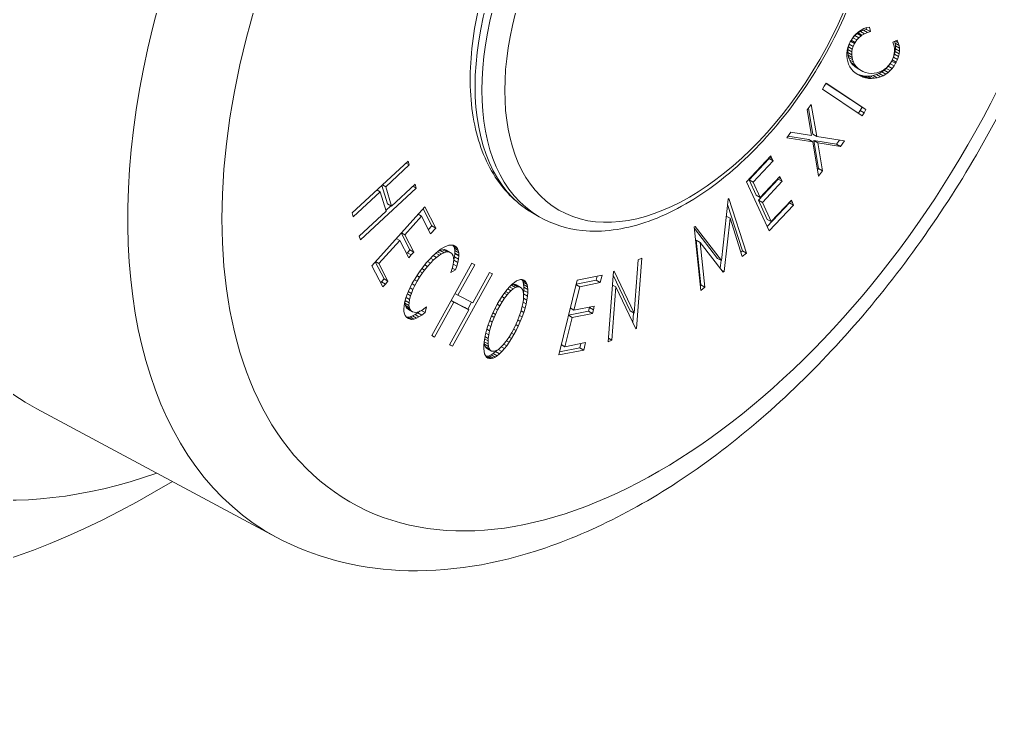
# Model space of a CAD drawing. Header units: millimetres. Extents: x 2.27 to 5, y 4.62 to 5.66.
# Drawn here: x 4.44734 to 4.46943, y 5.50201 to 5.51777 of the extents above; entities that cross this region are included whole.
import ezdxf

# ---------------------------------------------------------------- set-up
doc = ezdxf.new("R2010")
doc.units = ezdxf.units.MM

# ---------------------------------------------------------------- blocks, each defined once
blk = doc.blocks.new('110-32-isometrico')
at = {"linetype": 'Continuous', "lineweight": 5}
for p, q in [((8.597568, 4.143218), (8.597522, 4.143168)), ((8.597546, 4.143189), (8.597596, 4.143231)), ((8.59762, 4.143264), (8.597568, 4.143218)), ((8.597596, 4.143231), (8.597617, 4.143246)), ((8.597596, 4.143231), (8.597687, 4.143179)), ((8.597617, 4.143246), (8.597675, 4.14328)), ((8.597617, 4.143246), (8.597707, 4.143194)), ((8.59763, 4.143272), (8.59762, 4.143264)), ((8.59769, 4.143311), (8.59763, 4.143272)), ((8.597675, 4.14328), (8.597739, 4.143307)), ((8.597675, 4.14328), (8.597766, 4.143228)), ((8.597752, 4.143343), (8.59769, 4.143311)), ((8.597707, 4.143194), (8.597766, 4.143228)), ((8.597739, 4.143307), (8.597807, 4.143326)), ((8.597739, 4.143307), (8.59783, 4.143255)), ((8.597815, 4.143367), (8.597752, 4.143343)), ((8.597766, 4.143228), (8.59783, 4.143255)), ((8.597807, 4.143326), (8.5978, 4.143361)), ((8.597807, 4.143326), (8.597898, 4.143274)), ((8.597876, 4.14338), (8.597815, 4.143367)), ((8.59783, 4.143255), (8.597898, 4.143274)), ((8.597898, 4.143274), (8.597876, 4.14338)), ((8.597397, 4.142928), (8.597417, 4.142992)), ((8.597438, 4.143039), (8.597408, 4.142975)), ((8.597417, 4.142992), (8.597446, 4.143054)), ((8.597417, 4.142992), (8.597508, 4.14294)), ((8.597444, 4.143052), (8.597438, 4.143039)), ((8.597481, 4.143113), (8.597444, 4.143052)), ((8.597446, 4.143054), (8.597454, 4.143068)), ((8.597446, 4.143054), (8.597537, 4.143002)), ((8.597461, 4.14308), (8.597551, 4.143028)), ((8.597466, 4.143088), (8.597501, 4.143137)), ((8.597522, 4.143168), (8.597481, 4.143113)), ((8.597501, 4.143137), (8.597546, 4.143189)), ((8.597501, 4.143137), (8.597591, 4.143085)), ((8.597508, 4.14294), (8.597537, 4.143002)), ((8.597537, 4.143002), (8.597551, 4.143028)), ((8.597546, 4.143189), (8.597637, 4.143136)), ((8.597551, 4.143028), (8.597591, 4.143085)), ((8.597591, 4.143085), (8.597637, 4.143136)), ((8.597637, 4.143136), (8.597687, 4.143179)), ((8.597687, 4.143179), (8.597707, 4.143194)), ((8.598506, 4.143083), (8.598407, 4.143038)), ((8.598407, 4.143038), (8.598418, 4.14301)), ((8.598418, 4.14301), (8.598437, 4.142946)), ((8.598461, 4.143011), (8.598448, 4.143057)), ((8.598461, 4.143011), (8.598552, 4.142959)), ((8.59847, 4.142948), (8.598461, 4.143011)), ((8.598462, 4.143063), (8.598533, 4.143022)), ((8.598533, 4.143022), (8.598506, 4.143083)), ((8.598552, 4.142959), (8.598533, 4.143022)), ((8.597362, 4.142784), (8.597361, 4.14272)), ((8.59737, 4.142847), (8.597362, 4.142784)), ((8.597385, 4.142911), (8.59737, 4.142847)), ((8.597383, 4.1428), (8.597385, 4.142865)), ((8.597383, 4.1428), (8.597474, 4.142748)), ((8.597391, 4.142736), (8.597383, 4.1428)), ((8.597408, 4.142975), (8.597385, 4.142911)), ((8.597385, 4.142865), (8.597397, 4.142928)), ((8.597385, 4.142865), (8.597476, 4.142812)), ((8.597397, 4.142928), (8.597487, 4.142876)), ((8.597474, 4.142748), (8.597476, 4.142812)), ((8.597476, 4.142812), (8.597487, 4.142876)), ((8.597487, 4.142876), (8.597508, 4.14294)), ((8.598444, 4.142789), (8.598431, 4.142726)), ((8.598437, 4.142946), (8.598447, 4.142882)), ((8.598447, 4.142819), (8.598444, 4.142789)), ((8.598447, 4.142882), (8.598447, 4.142819)), ((8.598448, 4.142761), (8.598464, 4.142823)), ((8.598464, 4.142823), (8.598471, 4.142884)), ((8.598464, 4.142823), (8.598554, 4.142771)), ((8.59847, 4.142948), (8.59856, 4.142895)), ((8.598471, 4.142884), (8.59847, 4.142948)), ((8.598471, 4.142884), (8.598561, 4.142832)), ((8.598539, 4.142709), (8.598554, 4.142771)), ((8.59856, 4.142895), (8.598552, 4.142959)), ((8.598554, 4.142771), (8.598561, 4.142832)), ((8.598561, 4.142832), (8.59856, 4.142895)), ((8.597361, 4.14272), (8.597368, 4.142657)), ((8.597368, 4.142657), (8.597382, 4.142595)), ((8.597382, 4.142595), (8.597383, 4.142594)), ((8.597383, 4.142594), (8.597404, 4.142532)), ((8.597391, 4.142736), (8.597482, 4.142684)), ((8.597403, 4.142689), (8.597391, 4.142736)), ((8.597403, 4.142689), (8.597493, 4.142637)), ((8.597427, 4.142629), (8.597403, 4.142689)), ((8.597427, 4.142629), (8.597517, 4.142576)), ((8.597457, 4.142573), (8.597427, 4.142629)), ((8.597457, 4.142573), (8.597548, 4.142521)), ((8.597495, 4.142524), (8.597457, 4.142573)), ((8.597482, 4.142684), (8.597474, 4.142748)), ((8.597493, 4.142637), (8.597482, 4.142684)), ((8.597517, 4.142576), (8.597493, 4.142637)), ((8.597548, 4.142521), (8.597517, 4.142576)), ((8.598353, 4.142556), (8.598312, 4.142501)), ((8.598346, 4.142545), (8.59835, 4.142552)), ((8.598377, 4.142596), (8.598353, 4.142556)), ((8.598408, 4.142662), (8.598377, 4.142596)), ((8.598377, 4.142596), (8.598383, 4.142606)), ((8.598383, 4.142606), (8.598395, 4.14263)), ((8.598383, 4.142606), (8.598474, 4.142554)), ((8.598395, 4.14263), (8.598426, 4.142696)), ((8.598395, 4.14263), (8.598486, 4.142578)), ((8.598431, 4.142726), (8.598408, 4.142662)), ((8.598426, 4.142696), (8.598448, 4.142761)), ((8.598426, 4.142696), (8.598516, 4.142643)), ((8.598437, 4.142493), (8.598474, 4.142554)), ((8.598448, 4.142761), (8.598539, 4.142709)), ((8.598474, 4.142554), (8.598486, 4.142578)), ((8.598486, 4.142578), (8.598516, 4.142643)), ((8.598516, 4.142643), (8.598539, 4.142709)), ((8.597404, 4.142532), (8.597433, 4.142476)), ((8.597433, 4.142476), (8.597467, 4.142424)), ((8.597467, 4.142424), (8.597508, 4.142378)), ((8.597495, 4.142524), (8.597586, 4.142471)), ((8.597541, 4.14248), (8.597495, 4.142524)), ((8.597508, 4.142378), (8.597555, 4.142336)), ((8.597541, 4.14248), (8.597631, 4.142428)), ((8.597594, 4.142444), (8.597541, 4.14248)), ((8.597586, 4.142471), (8.597548, 4.142521)), ((8.597555, 4.142336), (8.59761, 4.142299)), ((8.597631, 4.142428), (8.597586, 4.142471)), ((8.597594, 4.142444), (8.597685, 4.142392)), ((8.597685, 4.142392), (8.597631, 4.142428)), ((8.597726, 4.142371), (8.597685, 4.142392)), ((8.597788, 4.142345), (8.597726, 4.142371)), ((8.597852, 4.142329), (8.597788, 4.142345)), ((8.597917, 4.142324), (8.597852, 4.142329)), ((8.598049, 4.142339), (8.597982, 4.142327)), ((8.598092, 4.142352), (8.598049, 4.142339)), ((8.598156, 4.142379), (8.598092, 4.142352)), ((8.598098, 4.142324), (8.598156, 4.142357)), ((8.598214, 4.142412), (8.598156, 4.142379)), ((8.598156, 4.142357), (8.59821, 4.142395)), ((8.598156, 4.142357), (8.598247, 4.142305)), ((8.59821, 4.142395), (8.59826, 4.142439)), ((8.59821, 4.142395), (8.598301, 4.142343)), ((8.598266, 4.142453), (8.598214, 4.142412)), ((8.598247, 4.142305), (8.598301, 4.142343)), ((8.59826, 4.142439), (8.598305, 4.142489)), ((8.59826, 4.142439), (8.59835, 4.142387)), ((8.598312, 4.142501), (8.598266, 4.142453)), ((8.598301, 4.142343), (8.59835, 4.142387)), ((8.598305, 4.142489), (8.598346, 4.142545)), ((8.598305, 4.142489), (8.598395, 4.142436)), ((8.598346, 4.142545), (8.598437, 4.142493)), ((8.59835, 4.142387), (8.598395, 4.142436)), ((8.598395, 4.142436), (8.598437, 4.142493)), ((8.597585, 4.142315), (8.597641, 4.142292)), ((8.597595, 4.142309), (8.597669, 4.142266)), ((8.59761, 4.142299), (8.597669, 4.142266)), ((8.597641, 4.142292), (8.597705, 4.142274)), ((8.597641, 4.142292), (8.597731, 4.14224)), ((8.597669, 4.142266), (8.597731, 4.14224)), ((8.597705, 4.142274), (8.59777, 4.142263)), ((8.597705, 4.142274), (8.597796, 4.142222)), ((8.597731, 4.14224), (8.597796, 4.142222)), ((8.59777, 4.142263), (8.597834, 4.142259)), ((8.59777, 4.142263), (8.597861, 4.142211)), ((8.597796, 4.142222), (8.597861, 4.142211)), ((8.597834, 4.142259), (8.5979, 4.142264)), ((8.597834, 4.142259), (8.597925, 4.142206)), ((8.597861, 4.142211), (8.597925, 4.142206)), ((8.5979, 4.142264), (8.597965, 4.142276)), ((8.5979, 4.142264), (8.597991, 4.142212)), ((8.597982, 4.142327), (8.597917, 4.142324)), ((8.597925, 4.142206), (8.597991, 4.142212)), ((8.597965, 4.142276), (8.598036, 4.142298)), ((8.597965, 4.142276), (8.598056, 4.142224)), ((8.597991, 4.142212), (8.598056, 4.142224)), ((8.598036, 4.142298), (8.598098, 4.142324)), ((8.598036, 4.142298), (8.598126, 4.142246)), ((8.598056, 4.142224), (8.598126, 4.142246)), ((8.598098, 4.142324), (8.598188, 4.142272)), ((8.598126, 4.142246), (8.598188, 4.142272)), ((8.598188, 4.142272), (8.598247, 4.142305)), ((8.596807, 4.141962), (8.596849, 4.142031)), ((8.597712, 4.141358), (8.596807, 4.141962)), ((8.596849, 4.142031), (8.596893, 4.142103)), ((8.596889, 4.142097), (8.597708, 4.141552)), ((8.596893, 4.142103), (8.597798, 4.141499)), ((8.596553, 4.141615), (8.596461, 4.141492)), ((8.596461, 4.141492), (8.596561, 4.140908)), ((8.596586, 4.140942), (8.596486, 4.141526)), ((8.596677, 4.14089), (8.596553, 4.141615)), ((8.597665, 4.141481), (8.597625, 4.141416)), ((8.597708, 4.141552), (8.597665, 4.141481)), ((8.597665, 4.141481), (8.597755, 4.141429)), ((8.597708, 4.141552), (8.597798, 4.141499)), ((8.597798, 4.141499), (8.597755, 4.141429)), ((8.597755, 4.141429), (8.597712, 4.141358)), ((8.596086, 4.140984), (8.595993, 4.140858)), ((8.595993, 4.140858), (8.596586, 4.140765)), ((8.596018, 4.140892), (8.596496, 4.140817)), ((8.596561, 4.140908), (8.596086, 4.140984)), ((8.596496, 4.140817), (8.596586, 4.140765)), ((8.596586, 4.140942), (8.596677, 4.14089)), ((8.59661, 4.140798), (8.597126, 4.140714)), ((8.59661, 4.140798), (8.5967, 4.140745)), ((8.596719, 4.140163), (8.59661, 4.140798)), ((8.59731, 4.140788), (8.596677, 4.14089)), ((8.597126, 4.140714), (8.597194, 4.140806)), ((8.597217, 4.140662), (8.59731, 4.140788)), ((8.596586, 4.140765), (8.596718, 4.139987)), ((8.5967, 4.140745), (8.597217, 4.140662)), ((8.596809, 4.14011), (8.5967, 4.140745)), ((8.597126, 4.140714), (8.597217, 4.140662)), ((8.595632, 4.140444), (8.595079, 4.139855)), ((8.595135, 4.139901), (8.595592, 4.140387)), ((8.595592, 4.140387), (8.595588, 4.140397)), ((8.595592, 4.140387), (8.595683, 4.140335)), ((8.595608, 4.140419), (8.595657, 4.14039)), ((8.595657, 4.14039), (8.595632, 4.140444)), ((8.595683, 4.140335), (8.595657, 4.14039)), ((8.58737, 4.140325), (8.586096, 4.139147)), ((8.58686, 4.139743), (8.587397, 4.14024)), ((8.587324, 4.140282), (8.587397, 4.14024)), ((8.587397, 4.14024), (8.58737, 4.140325)), ((8.595226, 4.139849), (8.595683, 4.140335)), ((8.596694, 4.140129), (8.596719, 4.140163)), ((8.596719, 4.140163), (8.596809, 4.14011)), ((8.595135, 4.139901), (8.595226, 4.139849)), ((8.595297, 4.13955), (8.595135, 4.139901)), ((8.595348, 4.139441), (8.595798, 4.13992)), ((8.595839, 4.139979), (8.595388, 4.139498)), ((8.595798, 4.13992), (8.595794, 4.139931)), ((8.595798, 4.13992), (8.595889, 4.139868)), ((8.595814, 4.139952), (8.595863, 4.139923)), ((8.595863, 4.139923), (8.595839, 4.139979)), ((8.595889, 4.139868), (8.595863, 4.139923)), ((8.596718, 4.139987), (8.596809, 4.14011)), ((8.586283, 4.138534), (8.587558, 4.139713)), ((8.586904, 4.139356), (8.586775, 4.139775)), ((8.586786, 4.139785), (8.58686, 4.139743)), ((8.586995, 4.139304), (8.58686, 4.139743)), ((8.587532, 4.1398), (8.586995, 4.139304)), ((8.587484, 4.139756), (8.587558, 4.139713)), ((8.587558, 4.139713), (8.587532, 4.1398)), ((8.595079, 4.139855), (8.595596, 4.138738)), ((8.595388, 4.139498), (8.595226, 4.139849)), ((8.595439, 4.139389), (8.595889, 4.139868)), ((8.586122, 4.139062), (8.586735, 4.139627)), ((8.586662, 4.13967), (8.586735, 4.139627)), ((8.586735, 4.139627), (8.586869, 4.139188)), ((8.594659, 4.139462), (8.59451, 4.138063)), ((8.594676, 4.139475), (8.594659, 4.139462)), ((8.595074, 4.138231), (8.594676, 4.139475)), ((8.595297, 4.13955), (8.595388, 4.139498)), ((8.587752, 4.139288), (8.586543, 4.137947)), ((8.586863, 4.139207), (8.586978, 4.139313)), ((8.586904, 4.139356), (8.586995, 4.139304)), ((8.587913, 4.138856), (8.587712, 4.139243)), ((8.588004, 4.138804), (8.587752, 4.139288)), ((8.594984, 4.138284), (8.594646, 4.139339)), ((8.595348, 4.139441), (8.595439, 4.139389)), ((8.595551, 4.139002), (8.595348, 4.139441)), ((8.595642, 4.13895), (8.595439, 4.139389)), ((8.59555, 4.138838), (8.596059, 4.139379)), ((8.595596, 4.138738), (8.596149, 4.139327)), ((8.596099, 4.139436), (8.595642, 4.13895)), ((8.596059, 4.139379), (8.596054, 4.139389)), ((8.596059, 4.139379), (8.596149, 4.139327)), ((8.596075, 4.139411), (8.596124, 4.139382)), ((8.596124, 4.139382), (8.596099, 4.139436)), ((8.596149, 4.139327), (8.596124, 4.139382)), ((8.586096, 4.139147), (8.586122, 4.139062)), ((8.586869, 4.139188), (8.586256, 4.138621)), ((8.587299, 4.138651), (8.587677, 4.139071)), ((8.587598, 4.139117), (8.587677, 4.139071)), ((8.587677, 4.139071), (8.587884, 4.138671)), ((8.590357, 4.139062), (8.590201, 4.139152)), ((8.590357, 4.139062), (8.590201, 4.139152)), ((8.594565, 4.137814), (8.594702, 4.139029)), ((8.594618, 4.139078), (8.594702, 4.139029)), ((8.594702, 4.139029), (8.594982, 4.138154)), ((8.587834, 4.138768), (8.587913, 4.138856)), ((8.587884, 4.138671), (8.588004, 4.138804)), ((8.587913, 4.138856), (8.588004, 4.138804)), ((8.593905, 4.138842), (8.593888, 4.138828)), ((8.593888, 4.138828), (8.594037, 4.13738)), ((8.594418, 4.138114), (8.593891, 4.138795)), ((8.594509, 4.138062), (8.593905, 4.138842)), ((8.595551, 4.139002), (8.595642, 4.13895)), ((8.586256, 4.138621), (8.586283, 4.138534)), ((8.587412, 4.138308), (8.587215, 4.138692)), ((8.58722, 4.138697), (8.587299, 4.138651)), ((8.587503, 4.138256), (8.587299, 4.138651)), ((8.586706, 4.137994), (8.58718, 4.13852)), ((8.587101, 4.138566), (8.58718, 4.13852)), ((8.58718, 4.13852), (8.587384, 4.138125)), ((8.58819, 4.138367), (8.588127, 4.13833)), ((8.588248, 4.138395), (8.58819, 4.138367)), ((8.5883, 4.138412), (8.588248, 4.138395)), ((8.588349, 4.138418), (8.5883, 4.138412)), ((8.588393, 4.138415), (8.588349, 4.138418)), ((8.588406, 4.138388), (8.588386, 4.138415)), ((8.588431, 4.138401), (8.588393, 4.138415)), ((8.588396, 4.138413), (8.588471, 4.13837)), ((8.588406, 4.13841), (8.588465, 4.138376)), ((8.588406, 4.138388), (8.588496, 4.138336)), ((8.588424, 4.138346), (8.588406, 4.138388)), ((8.588465, 4.138376), (8.588431, 4.138401)), ((8.588471, 4.13837), (8.588465, 4.138376)), ((8.588496, 4.138336), (8.588471, 4.13837)), ((8.593934, 4.138526), (8.594024, 4.138473)), ((8.594039, 4.137508), (8.593934, 4.138526)), ((8.594024, 4.138473), (8.594547, 4.137798)), ((8.594129, 4.137456), (8.594024, 4.138473)), ((8.587334, 4.138222), (8.587354, 4.138243)), ((8.587354, 4.138243), (8.587412, 4.138308)), ((8.587354, 4.138243), (8.587444, 4.138191)), ((8.587384, 4.138125), (8.587444, 4.138191)), ((8.587412, 4.138308), (8.587503, 4.138256)), ((8.587444, 4.138191), (8.587503, 4.138256)), ((8.587924, 4.138162), (8.587855, 4.138091)), ((8.587991, 4.138226), (8.587924, 4.138162)), ((8.587941, 4.138179), (8.588017, 4.138135)), ((8.587949, 4.138077), (8.588017, 4.138135)), ((8.588058, 4.138281), (8.587991, 4.138226)), ((8.588001, 4.138234), (8.588086, 4.138185)), ((8.588017, 4.138135), (8.588086, 4.138185)), ((8.588034, 4.138261), (8.588043, 4.138266)), ((8.588043, 4.138266), (8.588102, 4.138296)), ((8.588043, 4.138266), (8.588134, 4.138214)), ((8.588125, 4.138328), (8.588058, 4.138281)), ((8.588086, 4.138185), (8.588134, 4.138214)), ((8.588102, 4.138296), (8.588154, 4.138311)), ((8.588102, 4.138296), (8.588192, 4.138243)), ((8.588127, 4.13833), (8.588125, 4.138328)), ((8.588134, 4.138214), (8.588192, 4.138243)), ((8.588154, 4.138311), (8.588201, 4.138313)), ((8.588154, 4.138311), (8.588245, 4.138259)), ((8.588192, 4.138243), (8.588245, 4.138259)), ((8.588201, 4.138313), (8.58824, 4.138302)), ((8.588201, 4.138313), (8.588291, 4.13826)), ((8.58824, 4.138302), (8.588331, 4.13825)), ((8.588245, 4.138259), (8.588291, 4.13826)), ((8.588291, 4.13826), (8.588331, 4.13825)), ((8.588331, 4.13825), (8.588363, 4.138226)), ((8.588363, 4.138226), (8.588375, 4.138212)), ((8.588375, 4.138212), (8.588396, 4.138172)), ((8.588396, 4.138172), (8.588408, 4.138124)), ((8.588413, 4.138071), (8.588429, 4.138149)), ((8.588424, 4.138346), (8.588514, 4.138293)), ((8.588434, 4.138294), (8.588424, 4.138346)), ((8.588429, 4.138149), (8.588436, 4.138221)), ((8.588429, 4.138149), (8.588519, 4.138097)), ((8.588434, 4.138294), (8.588525, 4.138242)), ((8.588436, 4.138235), (8.588434, 4.138294)), ((8.588436, 4.138235), (8.588527, 4.138182)), ((8.588436, 4.138221), (8.588436, 4.138235)), ((8.588436, 4.138221), (8.588526, 4.138169)), ((8.588514, 4.138293), (8.588496, 4.138336)), ((8.588525, 4.138242), (8.588514, 4.138293)), ((8.588519, 4.138097), (8.588526, 4.138169)), ((8.588527, 4.138182), (8.588525, 4.138242)), ((8.588526, 4.138169), (8.588527, 4.138182)), ((8.594949, 4.138255), (8.594984, 4.138284)), ((8.594982, 4.138154), (8.595074, 4.138231)), ((8.594984, 4.138284), (8.595074, 4.138231)), ((8.586543, 4.137947), (8.586795, 4.137463)), ((8.586822, 4.137646), (8.586622, 4.138034)), ((8.586627, 4.138039), (8.586706, 4.137994)), ((8.586913, 4.137593), (8.586706, 4.137994)), ((8.587718, 4.137926), (8.587648, 4.137832)), ((8.587786, 4.138012), (8.587718, 4.137926)), ((8.587744, 4.137846), (8.587812, 4.137932)), ((8.58775, 4.137967), (8.587812, 4.137932)), ((8.587855, 4.138091), (8.587786, 4.138012)), ((8.587812, 4.137932), (8.587881, 4.138008)), ((8.587816, 4.138046), (8.587881, 4.138008)), ((8.58788, 4.138117), (8.587949, 4.138077)), ((8.587881, 4.138008), (8.587949, 4.138077)), ((8.58882, 4.138003), (8.587908, 4.136357)), ((8.588396, 4.137967), (8.588374, 4.137883)), ((8.588407, 4.138039), (8.588396, 4.137967)), ((8.588398, 4.13798), (8.588478, 4.137935)), ((8.588409, 4.138063), (8.588407, 4.138039)), ((8.588408, 4.138124), (8.588409, 4.138063)), ((8.588408, 4.138057), (8.588413, 4.138071)), ((8.588413, 4.138071), (8.588503, 4.138019)), ((8.588447, 4.137853), (8.588478, 4.137935)), ((8.588478, 4.137935), (8.588503, 4.138019)), ((8.588503, 4.138019), (8.588519, 4.138097)), ((8.588503, 4.137276), (8.588887, 4.137968)), ((8.588887, 4.137968), (8.58882, 4.138003)), ((8.592609, 4.138079), (8.592519, 4.136869)), ((8.592573, 4.136519), (8.592692, 4.138119)), ((8.592692, 4.138119), (8.592609, 4.138079)), ((8.594418, 4.138114), (8.594509, 4.138062)), ((8.594477, 4.137888), (8.594498, 4.138069)), ((8.59451, 4.138063), (8.594509, 4.138062)), ((8.587583, 4.137737), (8.587522, 4.13764)), ((8.587572, 4.13772), (8.587631, 4.137685)), ((8.587648, 4.137832), (8.587583, 4.137737)), ((8.587631, 4.137685), (8.587697, 4.137783)), ((8.587638, 4.137817), (8.587697, 4.137783)), ((8.587684, 4.13788), (8.587744, 4.137846)), ((8.587697, 4.137783), (8.587744, 4.137846)), ((8.588374, 4.137883), (8.588342, 4.137793)), ((8.588342, 4.137793), (8.588447, 4.137853)), ((8.588376, 4.137894), (8.588447, 4.137853)), ((8.588382, 4.136115), (8.589294, 4.137761)), ((8.589227, 4.137795), (8.588843, 4.137102)), ((8.589294, 4.137761), (8.589227, 4.137795)), ((8.591788, 4.137729), (8.591219, 4.137617)), ((8.591657, 4.137614), (8.59168, 4.137707)), ((8.591747, 4.137562), (8.591788, 4.137729)), ((8.592047, 4.137812), (8.591928, 4.136212)), ((8.592428, 4.136921), (8.59204, 4.13773)), ((8.592062, 4.137821), (8.592047, 4.137812)), ((8.592519, 4.136869), (8.592062, 4.137821)), ((8.59451, 4.137845), (8.594565, 4.137814)), ((8.594547, 4.137798), (8.594565, 4.137814)), ((8.586745, 4.137559), (8.586763, 4.137579)), ((8.586763, 4.137579), (8.586822, 4.137646)), ((8.586763, 4.137579), (8.586853, 4.137527)), ((8.586795, 4.137463), (8.586853, 4.137527)), ((8.586822, 4.137646), (8.586913, 4.137593)), ((8.586853, 4.137527), (8.586913, 4.137593)), ((8.587467, 4.137547), (8.58742, 4.137454)), ((8.587461, 4.137535), (8.587524, 4.137498)), ((8.587522, 4.13764), (8.587467, 4.137547)), ((8.587481, 4.137407), (8.587524, 4.137498)), ((8.587513, 4.137626), (8.587574, 4.137591)), ((8.587524, 4.137498), (8.587574, 4.137591)), ((8.587574, 4.137591), (8.587631, 4.137685)), ((8.589684, 4.13747), (8.589626, 4.137404)), ((8.589738, 4.137524), (8.589684, 4.13747)), ((8.589703, 4.137489), (8.589723, 4.137501)), ((8.589723, 4.137501), (8.589768, 4.137516)), ((8.589723, 4.137501), (8.589813, 4.137449)), ((8.589791, 4.137567), (8.589738, 4.137524)), ((8.589768, 4.137516), (8.589809, 4.137516)), ((8.589768, 4.137516), (8.589859, 4.137464)), ((8.58984, 4.1376), (8.589791, 4.137567)), ((8.589809, 4.137516), (8.589832, 4.137511)), ((8.589809, 4.137516), (8.5899, 4.137464)), ((8.589832, 4.137511), (8.589922, 4.137459)), ((8.589887, 4.137621), (8.58984, 4.1376)), ((8.589931, 4.137631), (8.589887, 4.137621)), ((8.589969, 4.13763), (8.589931, 4.137631)), ((8.58997, 4.137617), (8.58996, 4.13763)), ((8.590005, 4.137618), (8.589969, 4.13763)), ((8.589989, 4.137573), (8.58997, 4.137617)), ((8.58997, 4.137617), (8.590061, 4.137565)), ((8.59, 4.13752), (8.589989, 4.137573)), ((8.589989, 4.137573), (8.590079, 4.137521)), ((8.589992, 4.137622), (8.590036, 4.137597)), ((8.590006, 4.137456), (8.59, 4.13752)), ((8.59, 4.13752), (8.590091, 4.137467)), ((8.590036, 4.137597), (8.590005, 4.137618)), ((8.590061, 4.137565), (8.590036, 4.137597)), ((8.590079, 4.137521), (8.590061, 4.137565)), ((8.590091, 4.137467), (8.590079, 4.137521)), ((8.591219, 4.137617), (8.590801, 4.135917)), ((8.591146, 4.136936), (8.591278, 4.137469)), ((8.591194, 4.137518), (8.591278, 4.137469)), ((8.591196, 4.137523), (8.591657, 4.137614)), ((8.591278, 4.137469), (8.591747, 4.137562)), ((8.591657, 4.137614), (8.591747, 4.137562)), ((8.592024, 4.137506), (8.5921, 4.137462)), ((8.594025, 4.137496), (8.594039, 4.137508)), ((8.594039, 4.137508), (8.594129, 4.137456)), ((8.587343, 4.137275), (8.587314, 4.137189)), ((8.587378, 4.137364), (8.587343, 4.137275)), ((8.587354, 4.137303), (8.587427, 4.13726)), ((8.587376, 4.137358), (8.587446, 4.137317)), ((8.58742, 4.137454), (8.587378, 4.137364)), ((8.587405, 4.137178), (8.587427, 4.13726)), ((8.587416, 4.137445), (8.587481, 4.137407)), ((8.587427, 4.13726), (8.587446, 4.137317)), ((8.587446, 4.137317), (8.587481, 4.137407)), ((8.588438, 4.137314), (8.588503, 4.137276)), ((8.588843, 4.137102), (8.588503, 4.137276)), ((8.589515, 4.137257), (8.589462, 4.137173)), ((8.589572, 4.137336), (8.589515, 4.137257)), ((8.589559, 4.137318), (8.589624, 4.13728)), ((8.589567, 4.137206), (8.589624, 4.13728)), ((8.589626, 4.137404), (8.589572, 4.137336)), ((8.58959, 4.137358), (8.589657, 4.137319)), ((8.589624, 4.13728), (8.589657, 4.137319)), ((8.589639, 4.137419), (8.589713, 4.137376)), ((8.589657, 4.137319), (8.589713, 4.137376)), ((8.589682, 4.137468), (8.589765, 4.137419)), ((8.589713, 4.137376), (8.589765, 4.137419)), ((8.589765, 4.137419), (8.589813, 4.137449)), ((8.589813, 4.137449), (8.589859, 4.137464)), ((8.589859, 4.137464), (8.5899, 4.137464)), ((8.5899, 4.137464), (8.589922, 4.137459)), ((8.589922, 4.137459), (8.589954, 4.137439)), ((8.589954, 4.137439), (8.589977, 4.137404)), ((8.589977, 4.137404), (8.589993, 4.137357)), ((8.589993, 4.137357), (8.590001, 4.137297)), ((8.589999, 4.13731), (8.590006, 4.137386)), ((8.59, 4.137304), (8.590089, 4.137252)), ((8.590001, 4.137297), (8.59, 4.137223)), ((8.590006, 4.137386), (8.590006, 4.137456)), ((8.590006, 4.137456), (8.590096, 4.137404)), ((8.590006, 4.137386), (8.590096, 4.137334)), ((8.590076, 4.137166), (8.590089, 4.137252)), ((8.590089, 4.137252), (8.590096, 4.137334)), ((8.590096, 4.137404), (8.590091, 4.137467)), ((8.590096, 4.137334), (8.590096, 4.137404)), ((8.59201, 4.136252), (8.5921, 4.137462)), ((8.5921, 4.137462), (8.592556, 4.136511)), ((8.594037, 4.13738), (8.594129, 4.137456)), ((8.587278, 4.137028), (8.587273, 4.136963)), ((8.587291, 4.137101), (8.587278, 4.137028)), ((8.587313, 4.137182), (8.587291, 4.137101)), ((8.5873, 4.137094), (8.587301, 4.13714)), ((8.5873, 4.137094), (8.58739, 4.137042)), ((8.587308, 4.137043), (8.5873, 4.137094)), ((8.587306, 4.137156), (8.587393, 4.137105)), ((8.587308, 4.137043), (8.587399, 4.136991)), ((8.587326, 4.137), (8.587308, 4.137043)), ((8.587314, 4.137189), (8.587313, 4.137182)), ((8.587326, 4.137224), (8.587405, 4.137178)), ((8.58739, 4.137042), (8.587393, 4.137105)), ((8.587399, 4.136991), (8.58739, 4.137042)), ((8.587393, 4.137105), (8.587405, 4.137178)), ((8.587974, 4.136323), (8.588413, 4.137115)), ((8.588349, 4.137154), (8.588664, 4.136993)), ((8.588349, 4.137153), (8.588413, 4.137115)), ((8.588413, 4.137115), (8.588754, 4.136941)), ((8.588728, 4.136956), (8.588817, 4.137116)), ((8.58941, 4.137084), (8.589359, 4.136989)), ((8.589402, 4.137068), (8.589459, 4.137035)), ((8.589408, 4.136941), (8.589459, 4.137035)), ((8.589462, 4.137173), (8.58941, 4.137084)), ((8.589453, 4.137158), (8.589512, 4.137124)), ((8.589459, 4.137035), (8.589512, 4.137124)), ((8.589505, 4.137242), (8.589567, 4.137206)), ((8.589512, 4.137124), (8.589567, 4.137206)), ((8.589983, 4.137086), (8.589963, 4.136994)), ((8.589996, 4.137171), (8.589983, 4.137086)), ((8.589988, 4.137116), (8.590058, 4.137076)), ((8.59, 4.137223), (8.589996, 4.137171)), ((8.589999, 4.13721), (8.590076, 4.137166)), ((8.590034, 4.136982), (8.590058, 4.137076)), ((8.590058, 4.137076), (8.590076, 4.137166)), ((8.59161, 4.137027), (8.591146, 4.136936)), ((8.59159, 4.136944), (8.59161, 4.137027)), ((8.587273, 4.136963), (8.587275, 4.136905)), ((8.587275, 4.136905), (8.587286, 4.136855)), ((8.587286, 4.136855), (8.587305, 4.136813)), ((8.587305, 4.136813), (8.587331, 4.136777)), ((8.587326, 4.137), (8.587417, 4.136948)), ((8.587343, 4.136978), (8.587326, 4.137)), ((8.587343, 4.136978), (8.587433, 4.136926)), ((8.587377, 4.136951), (8.587343, 4.136978)), ((8.587377, 4.136951), (8.587468, 4.136899)), ((8.587417, 4.136948), (8.587399, 4.136991)), ((8.587433, 4.136926), (8.587417, 4.136948)), ((8.587468, 4.136899), (8.587433, 4.136926)), ((8.587506, 4.136886), (8.587468, 4.136899)), ((8.587469, 4.136802), (8.587529, 4.136833)), ((8.58755, 4.136884), (8.587506, 4.136886)), ((8.587529, 4.136833), (8.587595, 4.136877)), ((8.587529, 4.136833), (8.587619, 4.136781)), ((8.587574, 4.136889), (8.58755, 4.136884)), ((8.587627, 4.136907), (8.587574, 4.136889)), ((8.587595, 4.136877), (8.587647, 4.136917)), ((8.587595, 4.136877), (8.587686, 4.136824)), ((8.587619, 4.136781), (8.587686, 4.136824)), ((8.587688, 4.136938), (8.587627, 4.136907)), ((8.58767, 4.136929), (8.587756, 4.136879)), ((8.587686, 4.136824), (8.587756, 4.136879)), ((8.587757, 4.136984), (8.587688, 4.136938)), ((8.587756, 4.136879), (8.587788, 4.137007)), ((8.587788, 4.137007), (8.587757, 4.136984)), ((8.588754, 4.136941), (8.588315, 4.136149)), ((8.588664, 4.136993), (8.588754, 4.136941)), ((8.589311, 4.136887), (8.589265, 4.136781)), ((8.589304, 4.136872), (8.58936, 4.136839)), ((8.589359, 4.136989), (8.589311, 4.136887)), ((8.589331, 4.13677), (8.58936, 4.136839)), ((8.589352, 4.136974), (8.589408, 4.136941)), ((8.58936, 4.136839), (8.589408, 4.136941)), ((8.589936, 4.136898), (8.589902, 4.136797)), ((8.589908, 4.136814), (8.589966, 4.13678)), ((8.589963, 4.136994), (8.589936, 4.136898)), ((8.589942, 4.136918), (8.590003, 4.136883)), ((8.589966, 4.13678), (8.590003, 4.136883)), ((8.589969, 4.137019), (8.590034, 4.136982)), ((8.590003, 4.136883), (8.590034, 4.136982)), ((8.591023, 4.136818), (8.591106, 4.13677)), ((8.591024, 4.136824), (8.591479, 4.136913)), ((8.591063, 4.136984), (8.591146, 4.136936)), ((8.591106, 4.13677), (8.591569, 4.136861)), ((8.591479, 4.136913), (8.591499, 4.136997)), ((8.591479, 4.136913), (8.591569, 4.136861)), ((8.591499, 4.136997), (8.591501, 4.137005)), ((8.591499, 4.136997), (8.59159, 4.136944)), ((8.591569, 4.136861), (8.59159, 4.136944)), ((8.592428, 4.136921), (8.592519, 4.136869)), ((8.592489, 4.136652), (8.592505, 4.136877)), ((8.587329, 4.13678), (8.587368, 4.136777)), ((8.587331, 4.136778), (8.587416, 4.136729)), ((8.587331, 4.136777), (8.587342, 4.136766)), ((8.587342, 4.136766), (8.587378, 4.136742)), ((8.587368, 4.136777), (8.587415, 4.136784)), ((8.587368, 4.136777), (8.587459, 4.136725)), ((8.587378, 4.136742), (8.587416, 4.136729)), ((8.587415, 4.136784), (8.587469, 4.136802)), ((8.587415, 4.136784), (8.587505, 4.136732)), ((8.587416, 4.136729), (8.587459, 4.136725)), ((8.587459, 4.136725), (8.587505, 4.136732)), ((8.587469, 4.136802), (8.587559, 4.13675)), ((8.587505, 4.136732), (8.587559, 4.13675)), ((8.587559, 4.13675), (8.587619, 4.136781)), ((8.589225, 4.136683), (8.589189, 4.13658)), ((8.589195, 4.136597), (8.589255, 4.136562)), ((8.589265, 4.136781), (8.589225, 4.136683)), ((8.589231, 4.136698), (8.589289, 4.136664)), ((8.589255, 4.136562), (8.589289, 4.136664)), ((8.589275, 4.136803), (8.589331, 4.13677)), ((8.589289, 4.136664), (8.589331, 4.13677)), ((8.589831, 4.136625), (8.589783, 4.136523)), ((8.589823, 4.136606), (8.589879, 4.136573)), ((8.58986, 4.13669), (8.589831, 4.136625)), ((8.589902, 4.136797), (8.58986, 4.13669)), ((8.589869, 4.136713), (8.589926, 4.13668)), ((8.589879, 4.136573), (8.589926, 4.13668)), ((8.589926, 4.13668), (8.589966, 4.13678)), ((8.590941, 4.136102), (8.591106, 4.13677)), ((8.589133, 4.136387), (8.589115, 4.136297)), ((8.589158, 4.136481), (8.589133, 4.136387)), ((8.58914, 4.136414), (8.589208, 4.136375)), ((8.589189, 4.13658), (8.589158, 4.136481)), ((8.589165, 4.136504), (8.589228, 4.136467)), ((8.589196, 4.136291), (8.589208, 4.136375)), ((8.589208, 4.136375), (8.589228, 4.136467)), ((8.589228, 4.136467), (8.589255, 4.136562)), ((8.589734, 4.136428), (8.589681, 4.136339)), ((8.589724, 4.136411), (8.589781, 4.136378)), ((8.589729, 4.136288), (8.589781, 4.136378)), ((8.589783, 4.136523), (8.589734, 4.136428)), ((8.589774, 4.136505), (8.589831, 4.136473)), ((8.589781, 4.136378), (8.589831, 4.136473)), ((8.589831, 4.136473), (8.589879, 4.136573)), ((8.592544, 4.136536), (8.592573, 4.136519)), ((8.592556, 4.136511), (8.592573, 4.136519)), ((8.587908, 4.136357), (8.587974, 4.136323)), ((8.58791, 4.136361), (8.587974, 4.136323)), ((8.588315, 4.136149), (8.588382, 4.136115)), ((8.588317, 4.136153), (8.588382, 4.136115)), ((8.589102, 4.136211), (8.589096, 4.13613)), ((8.589115, 4.136297), (8.589102, 4.136211)), ((8.589109, 4.136158), (8.589102, 4.13621)), ((8.589103, 4.136217), (8.589192, 4.136166)), ((8.589124, 4.136111), (8.589109, 4.136158)), ((8.589109, 4.136158), (8.589199, 4.136106)), ((8.589113, 4.136285), (8.589192, 4.13624)), ((8.589122, 4.136333), (8.589196, 4.136291)), ((8.589192, 4.13624), (8.589196, 4.136291)), ((8.589192, 4.136166), (8.589192, 4.13624)), ((8.589199, 4.136106), (8.589192, 4.136166)), ((8.589534, 4.136143), (8.589478, 4.136086)), ((8.589568, 4.136183), (8.589534, 4.136143)), ((8.589551, 4.136164), (8.589619, 4.136125)), ((8.589625, 4.136257), (8.589568, 4.136183)), ((8.589612, 4.13624), (8.589675, 4.136204)), ((8.589619, 4.136125), (8.589675, 4.136204)), ((8.589681, 4.136339), (8.589625, 4.136257)), ((8.589669, 4.136322), (8.589729, 4.136288)), ((8.589675, 4.136204), (8.589729, 4.136288)), ((8.590858, 4.13615), (8.590941, 4.136102)), ((8.591412, 4.136195), (8.590941, 4.136102)), ((8.59128, 4.13608), (8.591303, 4.136173)), ((8.591371, 4.136027), (8.591412, 4.136195)), ((8.591928, 4.136212), (8.59201, 4.136252)), ((8.591934, 4.136295), (8.59201, 4.136252)), ((8.589096, 4.13613), (8.589095, 4.136061)), ((8.589095, 4.136061), (8.5891, 4.135996)), ((8.5891, 4.135996), (8.589113, 4.135943)), ((8.589113, 4.135943), (8.589131, 4.1359)), ((8.589148, 4.136077), (8.589124, 4.136111)), ((8.589124, 4.136111), (8.589215, 4.136059)), ((8.589178, 4.136056), (8.589148, 4.136077)), ((8.589148, 4.136077), (8.589238, 4.136025)), ((8.589178, 4.136056), (8.589269, 4.136004)), ((8.589215, 4.136059), (8.589199, 4.136106)), ((8.589238, 4.136025), (8.589215, 4.136059)), ((8.589269, 4.136004), (8.589238, 4.136025)), ((8.589261, 4.135915), (8.589311, 4.135948)), ((8.58929, 4.135998), (8.589269, 4.136004)), ((8.589332, 4.135999), (8.58929, 4.135998)), ((8.589311, 4.135948), (8.589363, 4.135991)), ((8.589311, 4.135948), (8.589402, 4.135896)), ((8.589378, 4.136014), (8.589332, 4.135999)), ((8.589363, 4.135991), (8.589399, 4.136027)), ((8.589363, 4.135991), (8.589453, 4.135939)), ((8.589426, 4.136043), (8.589378, 4.136014)), ((8.589402, 4.135896), (8.589453, 4.135939)), ((8.589424, 4.136042), (8.589509, 4.135994)), ((8.589478, 4.136086), (8.589426, 4.136043)), ((8.589453, 4.135939), (8.589509, 4.135994)), ((8.589493, 4.136101), (8.589566, 4.136059)), ((8.589509, 4.135994), (8.589566, 4.136059)), ((8.589566, 4.136059), (8.589619, 4.136125)), ((8.590801, 4.135917), (8.591371, 4.136027)), ((8.590819, 4.13599), (8.59128, 4.13608)), ((8.59128, 4.13608), (8.591371, 4.136027)), ((8.589131, 4.1359), (8.589155, 4.135867)), ((8.589141, 4.135886), (8.589171, 4.135885)), ((8.589149, 4.135876), (8.589222, 4.135834)), ((8.589155, 4.135867), (8.589185, 4.135845)), ((8.589171, 4.135885), (8.589215, 4.135895)), ((8.589171, 4.135885), (8.589262, 4.135833)), ((8.589185, 4.135845), (8.589222, 4.135834)), ((8.589215, 4.135895), (8.589261, 4.135915)), ((8.589215, 4.135895), (8.589306, 4.135843)), ((8.589222, 4.135834), (8.589262, 4.135833)), ((8.589261, 4.135915), (8.589352, 4.135863)), ((8.589262, 4.135833), (8.589306, 4.135843)), ((8.589306, 4.135843), (8.589352, 4.135863)), ((8.589352, 4.135863), (8.589402, 4.135896)), ((8.584365, 4.131771), (8.578917, 4.134688))]:
    blk.add_line(p, q, dxfattribs=at)
for centre, major_axis, start_param, end_param in [((8.581605, 4.151386), (0.011382, 0.019714), 5.63864, 10.234929), ((8.581605, 4.151386), (-0.010253, -0.017758), 2.706622, 6.718156), ((8.582402, 4.150927), (-0.009482, -0.016424), 3.123075, 6.301703), ((8.584249, 4.14986), (-0.009448, -0.016365), 2.552036, 6.872742), ((8.586674, 4.14846), (-0.007904, -0.01369), 3.123075, 6.301703), ((8.592024, 4.145371), (-0.007805, -0.013519), 3.123075, 6.301703), ((8.593505, 4.144516), (-0.003149, -0.005454), 3.141593, 6.283185), ((8.59335, 4.144605), (-0.003149, -0.005454), 3.141593, 6.283185), ((8.59335, 4.144605), (-0.003149, -0.005454), 3.141593, 6.283185), ((8.593505, 4.144516), (-0.003149, -0.005454), 3.141593, 6.283185)]:
    blk.add_ellipse(centre, major_axis=major_axis, ratio=0.57735, start_param=start_param, end_param=end_param, dxfattribs=at)
for centre, major_axis in [((8.593082, 4.14476), (-0.007037, -0.012189)), ((8.593776, 4.14436), (-0.002972, -0.005147)), ((8.593776, 4.14436), (-0.002972, -0.005147))]:
    blk.add_ellipse(centre, major_axis=major_axis, ratio=0.57735, dxfattribs=at)
blk.add_rational_spline([(8.588262, 4.169811), (8.585996, 4.169988), (8.583407, 4.168917), (8.577683, 4.166551), (8.573035, 4.159785), (8.568388, 4.15302), (8.567575, 4.145796), (8.566763, 4.138573), (8.570298, 4.135102), (8.572446, 4.132994), (8.5757, 4.133067)], [0.962058278801, 0.964063587143, 1, 0.923879532511, 1, 0.923879532511, 1, 0.923879532511, 1, 0.952333705899, 0.96436424941], degree=2, knots=[0.70585537, 0.70585537, 0.70585537, 0.71428571, 0.71428571, 0.73214286, 0.73214286, 0.75, 0.75, 0.76785714, 0.76785714, 0.77903921, 0.77903921, 0.77903921], dxfattribs=at)
for points, knots in [([(8.584365, 4.131771), (8.585221, 4.131313), (8.586184, 4.13106), (8.588266, 4.130959), (8.58939, 4.131145), (8.591749, 4.131952), (8.592986, 4.132621), (8.595391, 4.134368), (8.596557, 4.135457), (8.598685, 4.137919), (8.599648, 4.139292), (8.601288, 4.142187), (8.601965, 4.143709), (8.602971, 4.14677), (8.603299, 4.148308), (8.603552, 4.151268), (8.603477, 4.152689), (8.602881, 4.15524), (8.60237, 4.156382), (8.601161, 4.157908), (8.600603, 4.158413), (8.599972, 4.158804)], [4.095653, 4.095653, 4.095653, 4.095653, 4.36574, 4.36574, 4.661522, 4.661522, 4.991189, 4.991189, 5.327968, 5.327968, 5.662203, 5.662203, 5.99523, 5.99523, 6.329669, 6.329669, 6.666513, 6.666513, 6.993927, 6.993927, 7.200211, 7.200211, 7.200211, 7.200211]), ([(8.590201, 4.139152), (8.589864, 4.139346), (8.589578, 4.139625), (8.589122, 4.140328), (8.58896, 4.140758), (8.588774, 4.141743), (8.58876, 4.142305), (8.588888, 4.143487), (8.589032, 4.144108), (8.589459, 4.145343), (8.589742, 4.145957), (8.590417, 4.147117), (8.59081, 4.147664), (8.591668, 4.148639), (8.592133, 4.149068), (8.593098, 4.149762), (8.593597, 4.150027), (8.594579, 4.150355), (8.595063, 4.15042), (8.59587, 4.150335), (8.596203, 4.15023), (8.596499, 4.150059)], [1.819165, 1.819165, 1.819165, 1.819165, 2.105441, 2.105441, 2.410371, 2.410371, 2.737265, 2.737265, 3.067551, 3.067551, 3.396165, 3.396165, 3.724014, 3.724014, 4.052681, 4.052681, 4.382999, 4.382999, 4.709404, 4.709404, 4.960758, 4.960758, 4.960758, 4.960758]), ([(8.590201, 4.139152), (8.589864, 4.139346), (8.589578, 4.139625), (8.589122, 4.140328), (8.58896, 4.140758), (8.588774, 4.141743), (8.58876, 4.142305), (8.588888, 4.143487), (8.589032, 4.144108), (8.589459, 4.145343), (8.589742, 4.145957), (8.590417, 4.147117), (8.59081, 4.147664), (8.591668, 4.148639), (8.592133, 4.149068), (8.593098, 4.149762), (8.593597, 4.150027), (8.594579, 4.150355), (8.595063, 4.15042), (8.59587, 4.150335), (8.596203, 4.15023), (8.596499, 4.150059)], [1.109338, 1.109338, 1.109338, 1.109338, 1.395614, 1.395614, 1.700544, 1.700544, 2.027438, 2.027438, 2.357724, 2.357724, 2.686338, 2.686338, 3.014187, 3.014187, 3.342855, 3.342855, 3.673172, 3.673172, 3.999577, 3.999577, 4.250931, 4.250931, 4.250931, 4.250931]), ([(8.596654, 4.14997), (8.596991, 4.149775), (8.597278, 4.149496), (8.597734, 4.148793), (8.597896, 4.148363), (8.598082, 4.147378), (8.598096, 4.146817), (8.597967, 4.145634), (8.597824, 4.145013), (8.597396, 4.143778), (8.597114, 4.143165), (8.596438, 4.142004), (8.596046, 4.141458), (8.595188, 4.140482), (8.594722, 4.140054), (8.593758, 4.13936), (8.593259, 4.139094), (8.592277, 4.138766), (8.591792, 4.138701), (8.590986, 4.138786), (8.590653, 4.138891), (8.590357, 4.139062)], [4.960758, 4.960758, 4.960758, 4.960758, 5.247034, 5.247034, 5.551963, 5.551963, 5.878858, 5.878858, 6.209144, 6.209144, 6.537757, 6.537757, 6.865607, 6.865607, 7.194274, 7.194274, 7.524591, 7.524591, 7.850997, 7.850997, 8.102351, 8.102351, 8.102351, 8.102351]), ([(8.596654, 4.14997), (8.596991, 4.149775), (8.597278, 4.149496), (8.597734, 4.148793), (8.597896, 4.148363), (8.598082, 4.147378), (8.598096, 4.146817), (8.597967, 4.145634), (8.597824, 4.145013), (8.597396, 4.143778), (8.597114, 4.143165), (8.596438, 4.142004), (8.596046, 4.141458), (8.595188, 4.140482), (8.594722, 4.140054), (8.593758, 4.13936), (8.593259, 4.139094), (8.592277, 4.138766), (8.591792, 4.138701), (8.590986, 4.138786), (8.590653, 4.138891), (8.590357, 4.139062)], [4.250931, 4.250931, 4.250931, 4.250931, 4.537207, 4.537207, 4.842136, 4.842136, 5.169031, 5.169031, 5.499317, 5.499317, 5.82793, 5.82793, 6.15578, 6.15578, 6.484447, 6.484447, 6.814764, 6.814764, 7.14117, 7.14117, 7.392524, 7.392524, 7.392524, 7.392524])]:
    blk.add_open_spline(points, degree=3, knots=knots, dxfattribs=at)

msp = doc.modelspace()

# ---------------------------------------------------------------- block references
msp.add_blockref('110-32-isometrico', (-4.131183, 1.374215))

doc.saveas('drawing.dxf')
